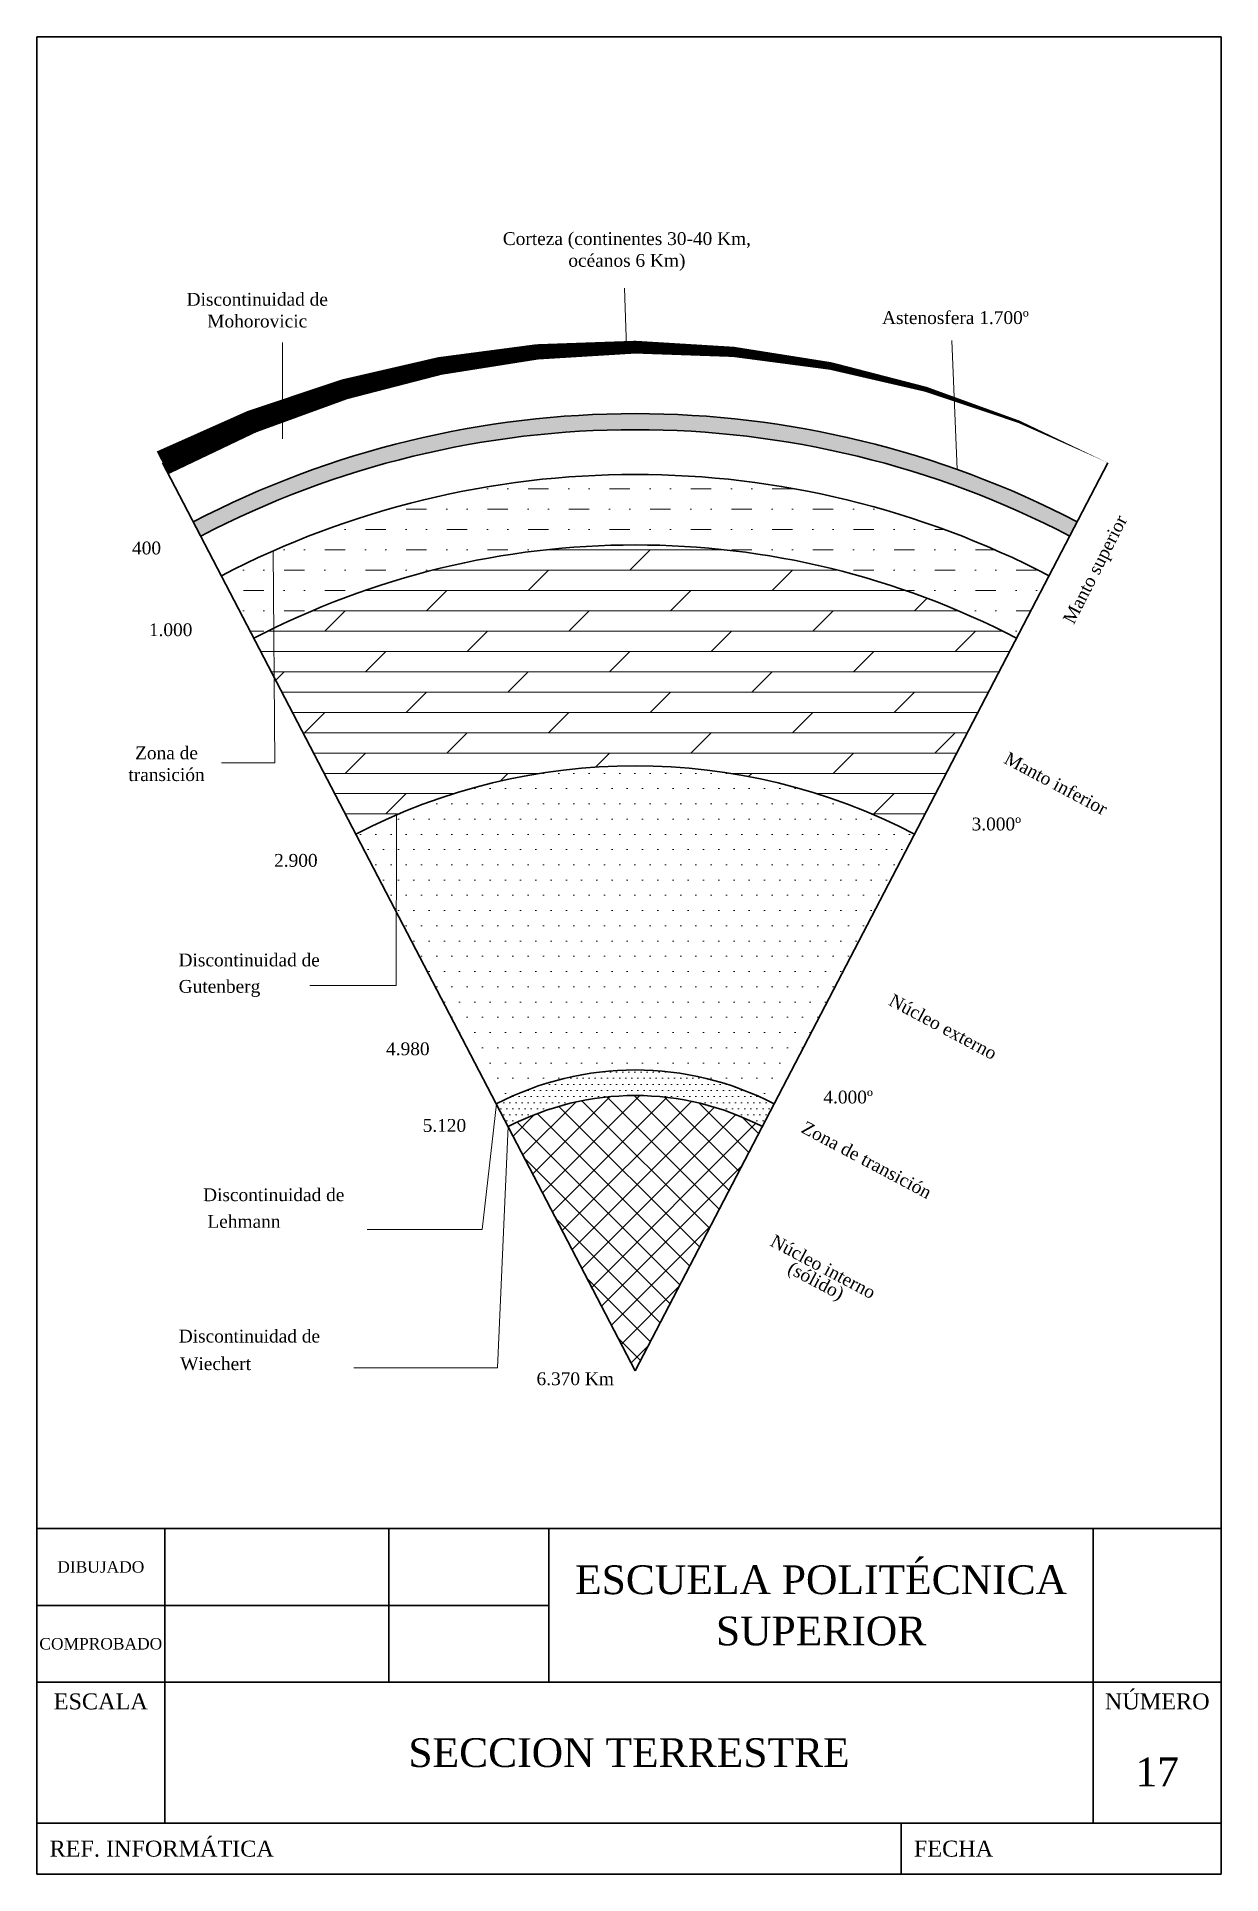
# Model space of a CAD drawing. Header units: millimetres. Extents: x 20 to 205, y 5 to 292.
import ezdxf
from ezdxf.enums import TextEntityAlignment as Align

# ---------------------------------------------------------------- set-up
doc = ezdxf.new("R2010")
doc.units = ezdxf.units.MM
for name, color, linetype, lineweight in [('Cajetín y formato', 1, 'Continuous', 35), ('Contorno', 7, 'Continuous', 35), ('Sombreado', 6, 'Continuous', 15), ('Textos y Leyendas', 3, 'Continuous', 15)]:
    doc.layers.add(name, color=color, linetype=linetype, lineweight=lineweight)
doc.styles.add('e1', font='times.ttf')

msp = doc.modelspace()

# ---------------------------------------------------------------- hatches: boundary and pattern name
at = {"layer": 'Sombreado'}
h = msp.add_hatch(color=256, dxfattribs=at)
h.dxf.hatch_style = 1
h.paths.add_polyline_path([(44.45, 216.24), (45.61, 214.02, -0.244698), (181.36, 214.02), (182.51, 216.24, 0.244698)])
h = msp.add_hatch(dxfattribs=at)
h.set_pattern_fill('MUDST', color=256, scale=0.5)
h.set_pattern_definition([(0, (1.508, -4.027), (6.35, 3.175), [3.175, -3.175, 0, -3.175, 0, -3.175])])
h.paths.add_polyline_path([(48.84, 207.81), (53.92, 198.05, -0.244698), (173.05, 198.05), (178.13, 207.81, 0.244698)])
h = msp.add_hatch(dxfattribs=at)
h.set_pattern_fill('DOLMIT', color=256, scale=0.5)
h.set_pattern_definition([(0, (1.508, -4.027), (0, 3.175), []), (45, (1.508, -4.027), (-6.35, 6.35), [4.49013, -8.98026])])
h.paths.add_polyline_path([(157.12, 167.45), (173.05, 198.05, 0.244698), (53.92, 198.05), (69.85, 167.45, -0.244698)])
h = msp.add_hatch(dxfattribs=at)
h.set_pattern_fill('DOTS', color=256, scale=1.5)
h.set_pattern_definition([(0, (1.5079, -4.027), (1.190625, 2.38125), [0, -2.38125])])
h.paths.add_polyline_path([(135.18, 125.32), (157.12, 167.45, 0.244698), (69.85, 167.45), (91.78, 125.32, -0.244698)])
h = msp.add_hatch(dxfattribs=at)
h.set_pattern_fill('DOTS', color=256, scale=0.6)
h.set_pattern_definition([(0, (1.5079, -4.0271), (0.47625, 0.9525), [0, -0.9525])])
h.paths.add_polyline_path([(91.78, 125.32), (93.63, 121.77, -0.244698), (133.34, 121.77), (135.18, 125.32, 0.244698)])
h = msp.add_hatch(dxfattribs=at)
h.set_pattern_fill('ANSI37', color=256)
h.set_pattern_definition([(45, (1.508, -4.027), (-2.245064, 2.245064), []), (135, (1.508, -4.027), (-2.245064, -2.245064), [])])
h.paths.add_polyline_path([(113.48, 83.63), (133.34, 121.77, 0.244698), (93.63, 121.77)])

# ---------------------------------------------------------------- linework, layer by layer
at = {"layer": 'Cajetín y formato'}
for p, q in [((20, 59), (20, 292)), ((205, 292), (20, 292)), ((205, 59), (205, 292)), ((205, 59), (20, 59)), ((20, 59), (20, 5)), ((40, 59), (40, 13)), ((75, 59), (75, 35)), ((100, 59), (100, 35)), ((185, 59), (185, 13)), ((205, 5), (205, 59)), ((20, 47), (100, 47)), ((20, 35), (205, 35)), ((20, 13), (205, 13)), ((155, 5), (155, 13)), ((20, 5), (205, 5))]:
    msp.add_line(p, q, dxfattribs=at)
at = {"layer": 'Contorno'}
for q in [(39.65, 225.45), (187.31, 225.45)]:
    msp.add_line((113.48, 83.63), q, dxfattribs=at)
msp.add_lwpolyline([(187.31, 225.45, 0, 4, 0.244698), (39.65, 225.45, 4, 4, 14.48401)], format="xyseb", dxfattribs=at)
for radius in [149.5, 147, 140, 129, 94.5, 47, 43]:
    msp.add_arc((113.48, 83.63), radius, 62.5, 117.5, dxfattribs=at)
at = {"layer": 'Textos y Leyendas'}
for p, q in [((111.81, 252.75), (112.1, 243.51)), ((58.36, 244.24), (58.36, 229.18)), ((162.94, 244.55), (163.73, 224.43)), ((57.21, 178.58), (56.95, 211.71)), ((48.86, 178.58), (57.21, 178.58)), ((76.11, 143.8), (76.19, 170.46)), ((62.65, 143.8), (76.11, 143.8)), ((89.56, 105.69), (91.78, 125.32)), ((91.98, 84.08), (93.63, 121.77)), ((71.63, 105.69), (89.56, 105.69)), ((69.54, 84.08), (91.98, 84.08))]:
    msp.add_line(p, q, dxfattribs=at)

# ---------------------------------------------------------------- texts
at = {"layer": 'Textos y Leyendas', "style": 'e1'}
for s, height, p in [('Corteza (continentes 30-40 Km,', 2, (112.17, 260.47)), ('océanos 6 Km)', 2, (112.17, 257.07)), ('Discontinuidad de', 2, (54.44, 250.99)), ('Mohorovicic', 2, (54.44, 247.59)), ('Astenosfera 1.700º', 2, (163.48, 248.13)), ('400', 2, (37.15, 212.15)), ('1.000', 2, (40.91, 199.38)), ('Zona de', 2, (40.27, 180.15)), ('transición', 2, (40.27, 176.75)), ('2.900', 2, (60.47, 163.36)), ('Discontinuidad de', 2, (53.18, 147.8)), ('Gutenberg', 2, (48.54, 143.68)), ('4.980', 2, (77.96, 133.93)), ('4.000º', 2, (146.73, 126.39)), ('5.120', 2, (83.67, 121.96)), ('Discontinuidad de', 2, (57.01, 111.13)), ('Lehmann', 2, (52.36, 106.97)), ('Discontinuidad de', 2, (53.21, 89.05)), ('Wiechert', 2, (47.93, 84.75)), ('6.370 Km', 2, (104.1, 82.39)), ('ESCUELA POLITÉCNICA', 4.5, (142.5, 51)), ('DIBUJADO', 1.8, (30, 53)), ('SUPERIOR', 4.5, (142.5, 43)), ('COMPROBADO', 1.8, (30, 41)), ('ESCALA', 2.5, (30, 32)), ('NÚMERO', 2.5, (195, 32)), ('SECCION TERRESTRE', 4.5, (112.5, 24)), ('17', 4.5, (195, 21))]:
    msp.add_text(s, height=height, dxfattribs=at).set_placement(p, align=Align.MIDDLE_CENTER)
for s, rotation, p in [('Manto superior', 63, (185.28, 208.82)), ('Manto inferior', 332, (179.19, 175.36)), ('Núcleo externo', 332, (161.55, 137.38)), ('Zona de transición', 332, (149.62, 116.58)), ('Núcleo interno', 332, (142.82, 99.9)), ('(sólido)', 332, (141.72, 97.72))]:
    msp.add_text(s, height=2, rotation=rotation, dxfattribs=at).set_placement(p, align=Align.MIDDLE_CENTER)
for s, p in [('REF. INFORMÁTICA', (22, 9)), ('FECHA', (157, 9))]:
    msp.add_text(s, height=2.5, dxfattribs=at).set_placement(p, align=Align.MIDDLE_LEFT)
at = {"layer": 'Textos y Leyendas', "insert": (166.01, 170.04), "char_height": 2, "width": 7.8534, "attachment_point": 1, "style": 'e1'}
msp.add_mtext('3.000º', dxfattribs=at)

doc.saveas('drawing.dxf')
